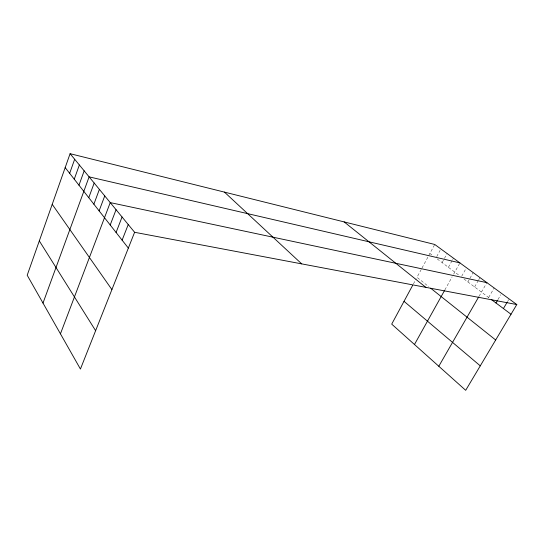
<?xml version="1.0" encoding="UTF-8"?>
<svg xmlns="http://www.w3.org/2000/svg" width="544" height="544" viewBox="0 0 544 544"><rect width="100%" height="100%" fill="white"/><g stroke="black" fill="none" stroke-linecap="round" stroke-linejoin="round"><path stroke-width="0.41" stroke-dasharray="2.72 2.04" d="M413.433 283.907L416.208 278.773M421.26 269.416L416.996 277.304L428.876 286.77M422.042 267.968L428.312 256.36M428.706 255.632L434.738 244.467M436.71 256.605L440.116 250.349M442.122 262.616L444.047 259.121M444.428 258.42L447.114 253.524M448.399 267.322L452.295 260.284M452.683 259.576L453.458 258.169M444.849 289.945L452.118 276.896M453.642 274.162L459.918 262.895M461.679 276.264L465.684 269.13M467.888 281.928L469.513 279.058M469.921 278.338L473.171 272.598M474.613 286.967L478.326 280.466M478.734 279.745L479.971 277.583M479.04 296.31L486.9 282.649M488.641 297.48L494.163 287.966M497.964 299.547L500.766 294.76M507.484 301.668L508.701 299.601M429.889 253.45L431.909 254.959M437.186 258.917L459.333 275.516M463.923 278.956L489.974 298.479"/><path stroke-width="0.82" d="M70.088 153.687L27.2 275.237L80.43 369.043L134.606 232.288L70.088 153.687L434.738 244.467L516.8 304.545L465.691 390.313L391.707 324.129L412.638 285.376M69.659 173.325L74.664 159.256M74.256 179.187L79.356 164.975M78.975 185.198L84.17 170.843M43.003 303.083L89.107 176.861L459.918 262.895M88.781 197.69L94.18 183.036M93.881 204.19L99.389 189.38M99.117 210.861L104.74 195.901M60.445 333.832L110.235 202.599L486.9 282.649M110.208 224.985L116.062 209.698M116.076 232.465L122.06 217.008M122.114 240.162L128.241 224.536M414.474 344.495L444.441 290.68M438.804 366.262L478.632 297.017M495.965 302.967L497.563 300.234M503.418 308.557L507.076 302.355M134.606 232.288L516.8 304.545M491.307 299.479L511.013 314.248M430.705 288.232L495.679 339.993M344.148 221.911L425.857 287.348M404.022 301.328L480.27 365.847M224.434 192.107L301.709 263.881M65.171 167.613L128.343 248.091M52.217 204.34L111.901 289.598M39.311 240.91L95.622 330.691"/></g></svg>
